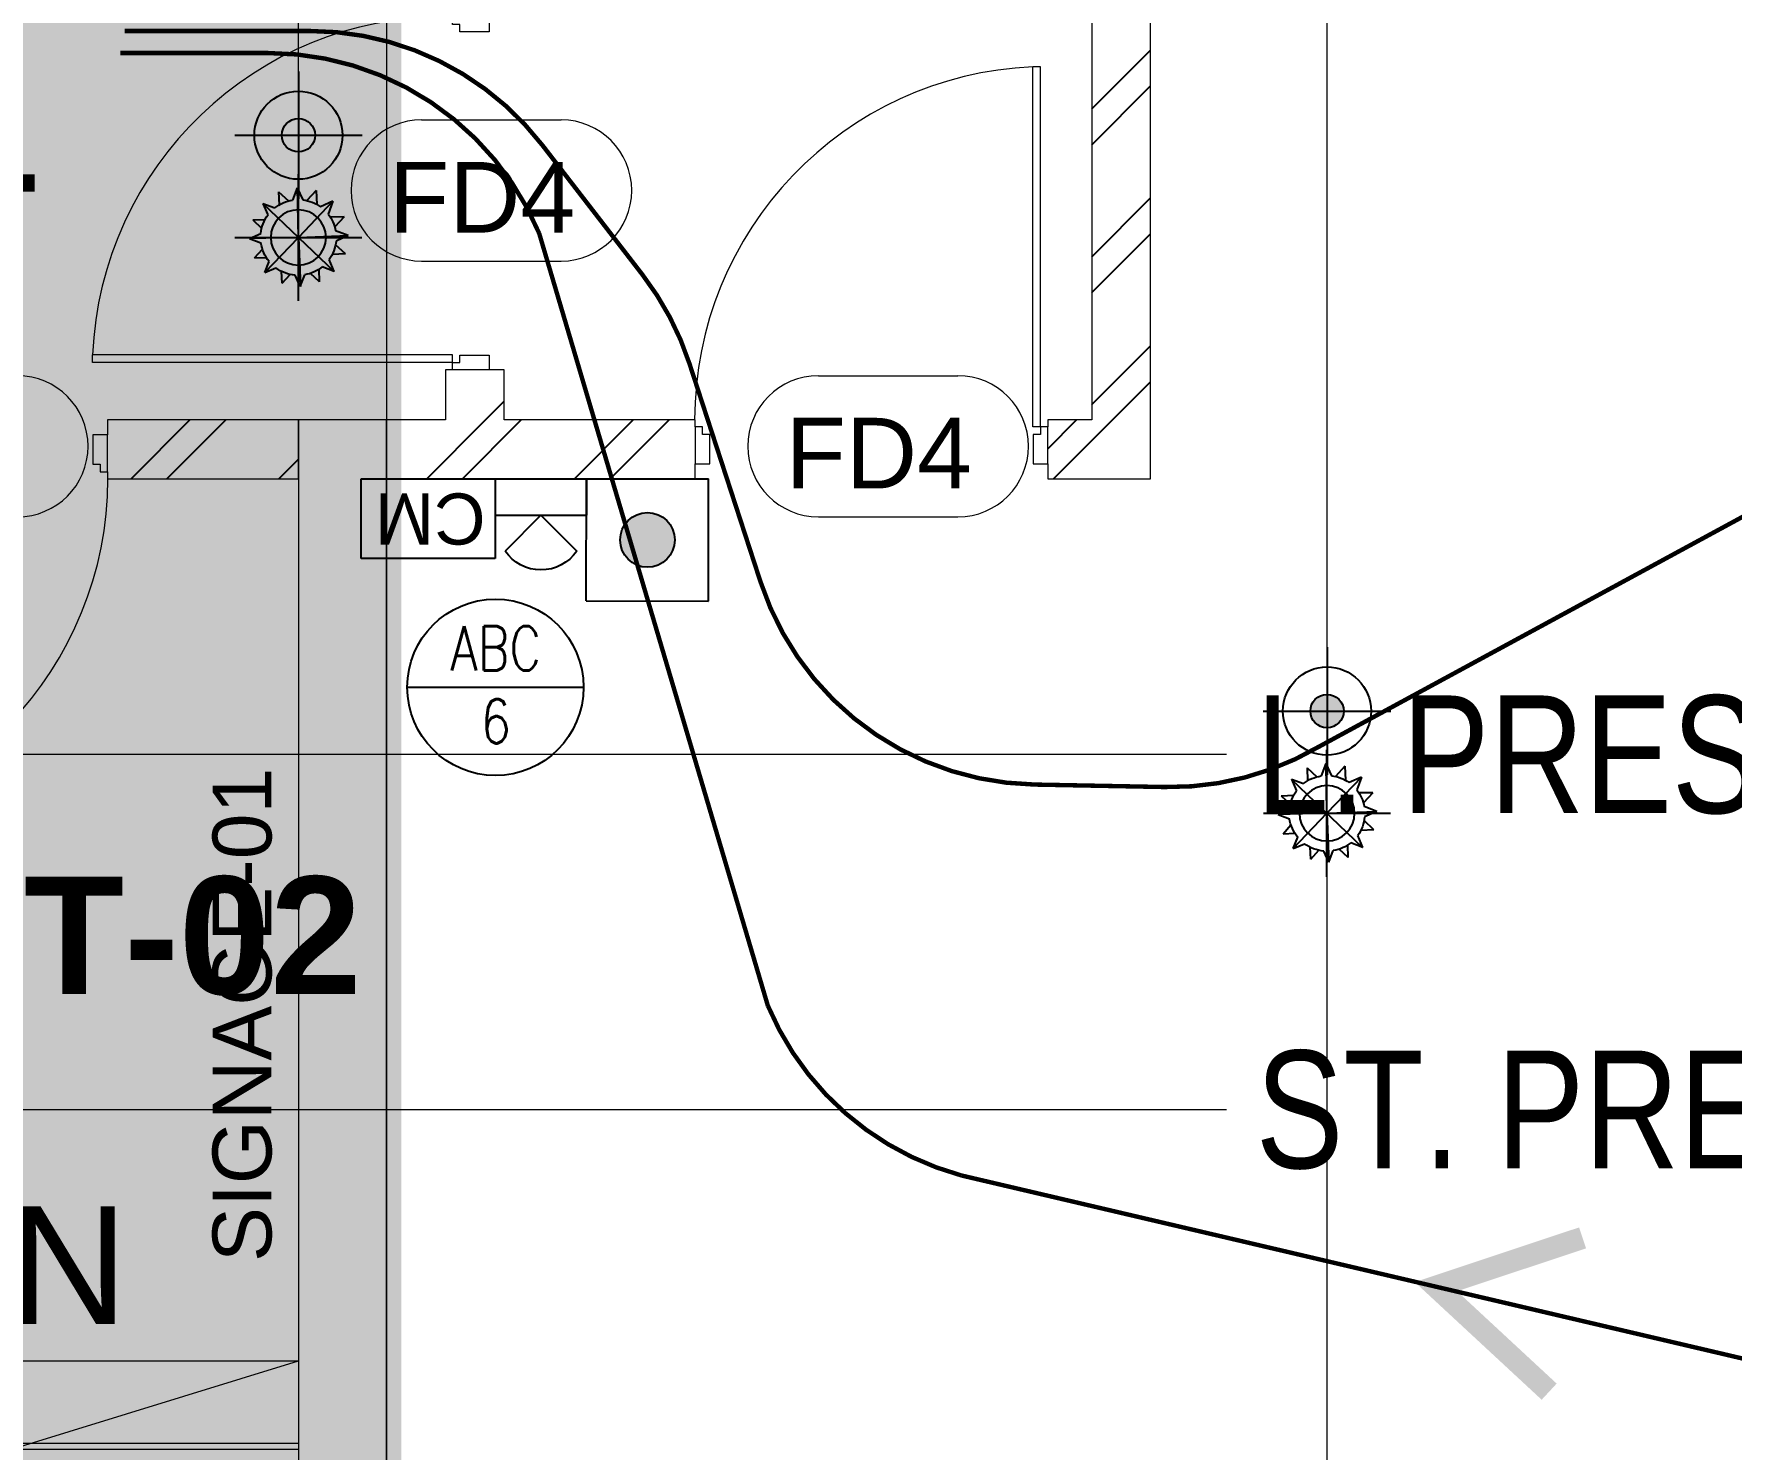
# Model space of a CAD drawing. Header units: millimetres. Extents: x 1706 to 249912, y -487248 to 27192.
# Drawn here: x 48486 to 54261, y -465347 to -460535 of the extents above; entities that cross this region are included whole.
import ezdxf

# ---------------------------------------------------------------- set-up
doc = ezdxf.new("R2010")
doc.units = ezdxf.units.MM
for name, pattern in [('DASHDOT', [1, 0.5, -0.25, 0, -0.25]), ('HIDDEN', [0.375, 0.25, -0.125]), ('Overhead 1_16_', [257.96875, 158.75, -99.21875])]:
    doc.linetypes.add(name, pattern=pattern)
doc.layers.get('0').update_dxf_attribs({"color": 251})
for name, color, linetype in [('25∅', 1, 'DASHDOT'), ('FF-MCP', 1, 'Continuous'), ('FIRE DISTANCE', 1, 'HIDDEN'), ('I-ANNO-HTCH', 251, 'Continuous'), ('MCD-CM', 2, 'Continuous'), ('McD-SIGNAGES', 6, 'Continuous'), ('SINAGES', 6, 'Continuous'), ('TRAVEL DISTANCE', 1, 'Continuous')]:
    doc.layers.add(name, color=color, linetype=linetype)
for name, color, linetype, lineweight in [('A-DOOR', 251, 'Continuous', 5), ('A-DOOR-IDEN', 251, 'Continuous', 5), ('A-FLOR', 251, 'Continuous', 5), ('A-WALL', 251, 'Continuous', 5), ('A-WALL-PATT', 251, 'Continuous', 25), ('G-ANNO-TEXT', 251, 'Continuous', 5), ('M-FIRE-FHC', 251, 'Continuous', 9), ('McD-Fire', 1, 'Continuous', 13), ('McD-FIRE-SPRINKLER LINES', 1, 'Continuous', 9), ('McD-Travel-Distance', 192, 'Continuous', 13), ('S-STRS', 251, 'Continuous', 5), ('S-STRS-ANNO', 251, 'Continuous', 5), ('S-STRS-IDEN', 251, 'Continuous', 5)]:
    doc.layers.add(name, color=color, linetype=linetype, lineweight=lineweight)
doc.layers.add('FF-PENDENT SPRINKLER', color=7, linetype='Continuous', true_color=0xcc0099)
doc.styles.add('Arial', font='arial.ttf', dxfattribs={"height": 300})
doc.styles.add('Arial_2', font='arial.ttf', dxfattribs={"width": 0.8, "height": 270})
doc.styles.add('Arial_4', font='arial.ttf', dxfattribs={"height": 240})
doc.styles.add('Arial_B_1', font='arialbd.ttf', dxfattribs={"height": 450})
doc.styles.add('ROMAN', font='romans.shx', dxfattribs={"width": 0.8})
pattern_1 = [(45, (-45658.5, 463347.42), (-251.44717, 251.44717), []), (45, (-45658.5, 463728.42), (-251.44717, 251.44717), [])]

# ---------------------------------------------------------------- blocks, each defined once
blk = doc.blocks.new('A$C2d0f243c')
at = {"layer": 'TRAVEL DISTANCE', "color": 7, "ltscale": 30, "const_width": 75}
blk.add_lwpolyline([(-446.8, 277.3), (0, 0), (-457.5, -257.9)], dxfattribs=at)
blk = doc.blocks.new('zw$3B71')
at = {"layer": 'I-ANNO-HTCH', "true_color": 0x4554a5, "transparency": 33554523}
h = blk.add_hatch(color=175, dxfattribs=at)
h.dxf.hatch_style = 1
h.paths.add_polyline_path([(-67500, 4248.4), (-61200, 4300), (-61200, -9906), (-66300, -9906), (-66300, -2000), (-67500, -2000)])
at = {"layer": 'FIRE DISTANCE', "linetype": 'Continuous', "ltscale": 100, "const_width": 100}
blk.add_lwpolyline([(-61200, 4300), (-67500, 4248.4), (-67500, -2000), (-66300, -2000), (-66300, -9900), (-61200, -9900)], close=True, dxfattribs=at)
at = {"layer": 'McD-Fire', "color": 1}
blk.add_lwpolyline([(-67500, 4248.4), (-61200, 4300), (-61200, -9906), (-66300, -9906), (-66300, -2000), (-67500, -2000)], close=True, dxfattribs=at)
at = {"layer": 'McD-Travel-Distance', "const_width": 15}
for points in [[(-62091.4, 2822.8), (-61461, 2822.8, -0.232211), (-60669.9, 2434.4), (-60329.3, 1993.9, -0.085967), (-60169.6, 1692.2), (-59927.7, 949.8, 0.319424), (-58995.9, 259.9), (-58552.2, 251.5, 0.138326), (-58027, 388.9), (-31056.9, 15015)], [(-62105.7, 2747.8), (-61602.9, 2747.8, -0.302002), (-60680.9, 2135), (-59902.7, -492, 0.230807), (-59243.4, -1069.7), (-25744.9, -8916.1)]]:
    blk.add_lwpolyline(points, format="xyb", dxfattribs=at)
at = {"layer": 'McD-Travel-Distance', "ltscale": 100, "xscale": -0.9999999999999993, "rotation": 346.5796775806734}
blk.add_blockref('A$C2d0f243c', (-57629.1, -1447.8), dxfattribs=at)
blk = doc.blocks.new('UPRIGHT SPRINKLER -68°C')
at = {"color": 5}
for p, q in [((-74.4, 76, 2.6), (-48.5, 65.4, 2.6)), ((-74.4, 76, 2.6), (-64.1, 50.7, 2.6)), ((2.7, 106.3, 2.6), (-9.1, 80.2, 2.6)), ((2.7, 106.3, 2.6), (13.1, 79.3, 2.6)), ((76.2, 73.6, 2.6), (49, 63.2, 2.6)), ((76.2, 73.6, 2.6), (64.6, 46.9, 2.6)), ((-105.9, 3.4, 2.6), (-81.1, 13, 2.6)), ((-105.9, 3.4, 2.6), (-82, -7.4, 2.6)), ((105.4, -2.8, 2.6), (79.4, 9.1, 2.6)), ((105.4, -2.8, 2.6), (79, -12.9, 2.6)), ((-76.5, -72.6, 2.6), (-66.4, -48.8, 2.6)), ((-76.5, -72.6, 2.6), (-52.6, -63.2, 2.6)), ((71.8, -76.8, 2.6), (47.2, -65.7, 2.6)), ((71.8, -76.8, 2.6), (62.3, -51, 2.6)), ((-3.6, -105.1, 2.6), (-12.9, -80.8, 2.6)), ((-3.6, -105.1, 2.6), (7.3, -81.2, 2.6))]:
    blk.add_line(p, q, dxfattribs=at)
at = {"color": 6}
for p, q in [((71.9, -76.9, 2.6), (-74.3, 75.8, 2.6)), ((-36.5, 100.2, 2.6), (-37.7, 71.9, 2.6)), ((-36.5, 100.2, 2.6), (-16.8, 79.1, 2.6)), ((-1.2, -0.5, 2.6), (2.7, 106.3, 2.6)), ((76.2, 73.6, 2.6), (-1.2, -0.5, 2.6)), ((42.9, 97.7, 2.6), (21.4, 77.4, 2.6)), ((42.9, 97.7, 2.6), (42.3, 67.9, 2.6)), ((-96, 44.9, 2.6), (-78, 25.4, 2.6)), ((-96, 44.9, 2.6), (-68.9, 44.1, 2.6)), ((99.4, 37.6, 2.6), (69.7, 38.9, 2.6)), ((99.4, 37.6, 2.6), (77.9, 17.6, 2.6)), ((-1.2, -0.5, 2.6), (-105.9, 3.7, 2.6)), ((-99.2, -35.2, 2.6), (-80.4, -17.8, 2.6)), ((-99.2, -35.2, 2.6), (-73.9, -36.4, 2.6)), ((-76.5, -72.6, 2.6), (-1.2, -0.5, 2.6)), ((-1.2, -0.5, 2.6), (-3.6, -105.1, 2.6)), ((-1.2, -0.5, 2.6), (105.4, -2.5, 2.6)), ((96.4, -42.9, 2.6), (77.1, -22, 2.6)), ((-44.9, -94.6, 2.6), (-43.8, -69.5, 2.6)), ((36.3, -98.4, 2.6), (37.6, -71.8, 2.6)), ((96.4, -42.9, 2.6), (68.5, -42, 2.6)), ((-44.9, -94.6, 2.6), (-26.1, -77.7, 2.6)), ((36.3, -98.4, 2.6), (18.6, -79.2, 2.6))]:
    blk.add_line(p, q, dxfattribs=at)
at = {"color": 5, "elevation": 2.6}
for points in [[(-1.2, -136.4), (-1.2, 135.3)], [(-137, -0.5), (134.7, -0.5)]]:
    blk.add_lwpolyline(points, dxfattribs=at)
at = {"color": 3}
blk.add_circle((-1.2, -0.5, 2.6), 59.2, dxfattribs=at)
at = {"color": 5}
for start, end in [(95.6315, 125.6992), (51.7639, 79.8685), (140.8422, 170.3714), (6.8313, 35.8146), (184.8407, 216.5012), (321.5184, 351.2266), (230.6178, 261.7138), (276.0216, 306.5945)]:
    blk.add_arc((-1.2, -0.5, 2.6), 81.1, start, end, dxfattribs=at)
blk = doc.blocks.new('PENDENT SPRINKLER (RG)')
at = {"linetype": 'Continuous', "extrusion": (0.000667552, -0.000166966, 1)}
h = blk.add_hatch(color=5, dxfattribs=at)
h.dxf.hatch_style = 1
edge = h.paths.add_edge_path()
edge.add_arc((0, 0), 56.7, 44.56198, 404.56198, ccw=False)
at = {"layer": '25∅', "linetype": 'Continuous', "extrusion": (0.000667552, -0.000166966, 1)}
h = blk.add_hatch(color=5, dxfattribs=at)
h.dxf.hatch_style = 1
edge = h.paths.add_edge_path()
edge.add_arc((0, 0), 56.7, 44.56198, 404.56198, ccw=False)
at = {"color": 222, "linetype": 'Continuous', "true_color": 0xcc0099, "extrusion": (0.000667073, -0.000166479, 1)}
for points in [[(0, -216.8), (0, 216.8)], [(-216.8, 0), (216.8, 0)]]:
    blk.add_lwpolyline(points, dxfattribs=at)
at = {"color": 222, "linetype": 'Continuous', "true_color": 0xcc0099, "extrusion": (0.000667552, -0.000166966, 1)}
blk.add_circle((0, 0), 149.9, dxfattribs=at)
at = {"color": 5, "linetype": 'Continuous', "extrusion": (0.000667552, -0.000166966, 1)}
blk.add_circle((0, 0), 56.7, dxfattribs=at)
at = {"layer": '25∅', "color": 5, "linetype": 'Continuous', "extrusion": (0.000667552, -0.000166966, 1)}
blk.add_circle((0, 0), 56.7, dxfattribs=at)
at = {"layer": 'FF-PENDENT SPRINKLER', "extrusion": (1.02436e-19, 0, -1), "xscale": 1.588226225829954, "yscale": 1.588226225829954, "zscale": 1.588226225829954}
blk.add_blockref('UPRIGHT SPRINKLER -68°C', (-345.8, 0.7, -3.9), dxfattribs=at)
blk = doc.blocks.new('Sprinklre')
at = {"layer": 'McD-FIRE-SPRINKLER LINES'}
blk.add_lwpolyline([(8000.1, -7000), (8000.1, 17609.8)], dxfattribs=at)
at = {"layer": 'McD-FIRE-SPRINKLER LINES', "elevation": 0.1}
blk.add_lwpolyline([(4500, 4568.2), (4500, 4997.6)], dxfattribs=at)
at = {"layer": 'FF-PENDENT SPRINKLER', "rotation": 270}
for p in [(4500, 4568.2, 0.1), (8000.1, 2609.8, 0)]:
    blk.add_blockref('PENDENT SPRINKLER (RG)', p, dxfattribs=at)
blk = doc.blocks.new('A$C68f52299')
at = {"layer": 'SINAGES', "color": 151, "const_width": 32.7}
blk.add_lwpolyline([(-1268.1, 488), (1268.1, 488), (1268.1, 0), (-1268.1, 0)], close=True, dxfattribs=at)
at = {"layer": 'SINAGES', "color": 7, "extrusion": (-7.03685e-08, 2.93977e-07, 1), "insert": (-1168.1, 397.4), "char_height": 272.72, "attachment_point": 1, "text_direction": (1, 0, 0), "style": 'Arial'}
blk.add_mtext_dynamic_manual_height_columns('SIGNAGE-01', width=4188.619, gutter_width=13.6, heights=[0], dxfattribs=at)
blk = doc.blocks.new('FF-FAS-SCHEMATIC-MANUAL CALL POINT')
blk.add_hatch(color=1).paths.add_polyline_path([(89.4, 0, 1), (-89.4, 0, 1)])
at = {"color": 1}
for p, q in [((-200, 200), (200, 200)), ((-200, 200), (-200, -200)), ((200, 200), (200, -200)), ((-200, -200), (200, -200))]:
    blk.add_line(p, q, dxfattribs=at)
blk.add_circle((0, 0), 89.4, dxfattribs=at)
blk = doc.blocks.new('FF-FAS-SCHEMATIC-HOOTER CUM STROBE')
at = {"color": 1}
for p, q in [((-160.1, 0), (-317.2, 157.1)), ((-160.1, -200), (-160.1, 200)), ((0, 200), (-160.1, 200)), ((0, -200), (0, 200)), ((-160.1, 0), (-317.2, -157.1)), ((0, -200), (-160.1, -200))]:
    blk.add_line(p, q, dxfattribs=at)
blk.add_arc((-209.5, 0), 190.5, 124.43838, 235.56162, dxfattribs=at)
blk = doc.blocks.new('Control module-01')
at = {"color": 30, "extrusion": (-0.001975, 7.48253e-06, 0.999998)}
for p, q in [((-219.4, 261.2, -0.4), (219.4, 261.2, 0.4)), ((-219.4, 0, -0.4), (-219.4, 261.2, -0.4)), ((219.4, 261.2, 0.4), (219.4, 0, 0.4)), ((219.4, 0, 0.4), (-219.4, 0, -0.4))]:
    blk.add_line(p, q, dxfattribs=at)
at = {"color": 72, "extrusion": (-0.001975, 7.48253e-06, 0.999998), "style": 'Arial'}
blk.add_text('CM', height=167.2, dxfattribs=at).set_placement((-188, 48.1))
blk = doc.blocks.new('FF-FPS-ABC TYPE EXTINGUISHER -6Kg')
at = {"color": 5, "ltscale": 2}
blk.add_lwpolyline([(-199, 0), (201, 0)], dxfattribs=at)
blk.add_circle((1, 0), 200, dxfattribs=at)
at = {"color": 72, "ltscale": 2, "style": 'ROMAN', "width": 0.8}
for s, p in [('ABC', (-100.9, 38.3)), ('6', (-32.4, -127.2))]:
    blk.add_text(s, height=100, dxfattribs=at).set_placement(p)
blk = doc.blocks.new('M_Single-Flush2 - FD1 - 1200x2400 - Fire Staircase Entry_Exit-1878316-2ND FLOOR PLAN_')
at = {"layer": 'A-DOOR'}
for p, q in [((549, 76.2), (549, 1300.6)), ((575, 1300.6), (549, 1300.6)), ((575, 76.2), (575, 1300.6)), ((-575, 76.2), (-600, 76.2)), ((-600, 76.2), (-600, -48.8)), ((-575, 50.2), (-575, 76.2)), ((575, 76.2), (549, 76.2)), ((600, 76.2), (575, 76.2)), ((575, 76.2), (575, 50.2)), ((600, -48.8), (600, 76.2)), ((-550, 50.2), (-575, 50.2)), ((-550, -48.8), (-550, 50.2)), ((550, 50.2), (550, -48.8)), ((575, 50.2), (550, 50.2)), ((-600, -48.8), (-550, -48.8)), ((550, -48.8), (600, -48.8))]:
    blk.add_line(p, q, dxfattribs=at)
blk.add_arc((600, 100), 1201.7, 92.43237, 180, dxfattribs=at)
blk = doc.blocks.new('M_Single-Flush2 - FD1 - 1200x2400 - Fire Staircase Entry_Exit-1878275-2ND FLOOR PLAN_')
at = {"layer": 'A-DOOR'}
for p, q in [((-600, 48.8), (-550, 48.8)), ((-600, -76.2), (-600, 48.8)), ((-550, 48.8), (-550, -50.2)), ((550, 48.8), (600, 48.8)), ((550, -50.2), (550, 48.8)), ((600, 48.8), (600, -76.2)), ((-575, -50.2), (-575, -76.2)), ((-550, -50.2), (-575, -50.2)), ((575, -50.2), (550, -50.2)), ((575, -76.2), (575, -50.2)), ((-575, -76.2), (-600, -76.2)), ((549, -76.2), (549, -1300.6)), ((575, -76.2), (549, -76.2)), ((575, -76.2), (575, -1300.6)), ((600, -76.2), (575, -76.2)), ((575, -1300.6), (549, -1300.6))]:
    blk.add_line(p, q, dxfattribs=at)
blk.add_arc((600, -100), 1201.7, 180, 267.56763, dxfattribs=at)
blk = doc.blocks.new('Door Tag_01 - Door Tag_01-913865-2ND FLOOR PLAN_')
at = {"layer": 'A-DOOR-IDEN'}
for p, q in [((-0.904, 1.252), (1.471, 1.252)), ((-0.904, -1.148), (1.471, -1.148))]:
    blk.add_line(p, q, dxfattribs=at)
for centre, start, end in [((-0.904, 0.052), 90, 270), ((1.471, 0.052), 270, 90)]:
    blk.add_arc(centre, 1.2, start, end, dxfattribs=at)
blk = doc.blocks.new('A$Cdfc9e3fe')
at = {"layer": 'A-WALL-PATT'}
h = blk.add_hatch(dxfattribs=at)
h.set_pattern_fill('FP_2', color=256, style=0, pattern_type=2)
h.set_pattern_definition(pattern_1)
h.paths.add_polyline_path([(-58600, 1300), (-58600, 10300), (-58800, 10300), (-58800, 1300)])
h = blk.add_hatch(dxfattribs=at)
h.set_pattern_fill('FP_2', color=256, style=0, pattern_type=2)
h.set_pattern_definition(pattern_1)
h.paths.add_polyline_path([(-60976.2, 1500), (-60800, 1500), (-60800, 1670), (-61000, 1670), (-61000, 1500)])
h.paths.add_polyline_path([(-60851.2, 2870), (-60800, 2870), (-60800, 5600), (-61000, 5600), (-61000, 2870), (-60950.2, 2870)])
h = blk.add_hatch(dxfattribs=at)
h.set_pattern_fill('FP_2', color=256, style=0, pattern_type=2)
h.set_pattern_definition(pattern_1)
h.paths.add_polyline_path([(-61500, 1300), (-61500, 1500), (-62150, 1500), (-62150, 1300)])
blk.add_hatch(color=256, dxfattribs=at).paths.add_polyline_path([(-61200, -4717.2), (-61200, 1500), (-61500, 1500), (-61500, -4717.2)])
h = blk.add_hatch(dxfattribs=at)
h.set_pattern_fill('FP_2', color=256, style=0, pattern_type=2)
h.set_pattern_definition(pattern_1)
h.paths.add_polyline_path([(-61200, 1300), (-60150, 1300), (-60150, 1500), (-61200, 1500)])
h.paths.add_polyline_path([(-58800, 1300), (-58800, 1500), (-58950, 1500), (-58950, 1300), (-58937.1, 1300)])
at = {"layer": 'A-FLOR'}
blk.add_line((-63450, -1700), (-61500, -1700), dxfattribs=at)
at = {"layer": 'A-WALL'}
for p, q in [((-58600, 1300), (-58600, 10500)), ((-58800, 5600), (-58800, 1500)), ((-61000, 1670), (-61000, 1500)), ((-60976.2, 1670), (-61000, 1670)), ((-60800, 1670), (-60851.2, 1670)), ((-60800, 1500), (-60800, 1670)), ((-61200, 1500), (-62150, 1500)), ((-62150, 1500), (-62150, 1448.8)), ((-61500, 1500), (-61500, -4717.2)), ((-61500, 1300), (-61500, 1500)), ((-61200, -4717.2), (-61200, 1500)), ((-61000, 1500), (-61200, 1500)), ((-61200, 1500), (-61200, 1300)), ((-60150, 1500), (-60800, 1500)), ((-60150, 1476.2), (-60150, 1500)), ((-58800, 1500), (-58950, 1500)), ((-58950, 1500), (-58950, 1476.2)), ((-60150, 1300), (-60150, 1351.2)), ((-58950, 1351.2), (-58950, 1300)), ((-62150, 1323.8), (-62150, 1300)), ((-62150, 1300), (-61500, 1300)), ((-61200, 1300), (-60150, 1300)), ((-58950, 1300), (-58600, 1300))]:
    blk.add_line(p, q, dxfattribs=at)
at = {"layer": 'G-ANNO-TEXT'}
for p, q in [((-64004.4, 362.9), (-58342.4, 362.9)), ((-64128, -844.8), (-58342.4, -844.8))]:
    blk.add_line(p, q, dxfattribs=at)
at = {"layer": 'S-STRS'}
for p, q in [((-63450, -1700), (-61500, -1700)), ((-63450, -1980), (-61500, -1980)), ((-63450, -2000), (-61500, -2000))]:
    blk.add_line(p, q, dxfattribs=at)
at = {"layer": 'S-STRS-ANNO'}
blk.add_line((-62475, -2000), (-61500, -1700), dxfattribs=at)
at = {"layer": 'A-DOOR'}
for name, p, rotation in [('M_Single-Flush2 - FD1 - 1200x2400 - Fire Staircase Entry_Exit-1878275-2ND FLOOR PLAN_', (-60900, 2270), 269.9999999999997), ('M_Single-Flush2 - FD1 - 1200x2400 - Fire Staircase Entry_Exit-1878316-2ND FLOOR PLAN_', (-62750, 1400), 180)]:
    blk.add_blockref(name, p, dxfattribs=dict(at, rotation=rotation))
blk.add_blockref('M_Single-Flush2 - FD1 - 1200x2400 - Fire Staircase Entry_Exit-1878316-2ND FLOOR PLAN_', (-59550, 1400), dxfattribs=at)
at = {"layer": 'A-DOOR-IDEN', "xscale": 199.9999999999999, "yscale": 199.9999999999999, "zscale": 199.9999999999999}
for p in [(-60900, 2270), (-62750, 1400), (-59550, 1400)]:
    blk.add_blockref('Door Tag_01 - Door Tag_01-913865-2ND FLOOR PLAN_', p, dxfattribs=at)
at = {"layer": 'A-DOOR-IDEN', "char_height": 240, "width": 833.755, "attachment_point": 1, "style": 'Arial_4'}
for insert in [(-61191.9, 2377.2), (-59841.9, 1507.2)]:
    blk.add_mtext('FD4', dxfattribs=dict(at, insert=insert))
at = {"layer": 'G-ANNO-TEXT', "char_height": 400, "attachment_point": 1}
for s, insert, width, style in [('FIRE TOWER-1', (-66386.4, 2676.4), 3937.889, 'Arial_B_1'), ('L. PRESS.-1', (-58242.4, 562.9), 3142.615, 'Arial_2'), ('ST-02', (-62806.8, -52.8), 1513.586, 'Arial_B_1'), ('ST. PRESS.-1', (-58242.4, -644.8), 3540.252, 'Arial_2')]:
    blk.add_mtext(s, dxfattribs=dict(at, insert=insert, width=width, style=style))
at = {"layer": 'S-STRS-IDEN', "insert": (-62887.1, -1175), "char_height": 400, "width": 964.381, "attachment_point": 1, "line_spacing_factor": 0.941778, "style": 'Arial'}
blk.add_mtext('DN', dxfattribs=at)

msp = doc.modelspace()

# ---------------------------------------------------------------- block references
msp.add_blockref('A$Cdfc9e3fe', (110885.701, -463347.417))

# ---------------------------------------------------------------- next in the draw order: block references
at = {"layer": 'M-FIRE-FHC'}
msp.add_blockref('zw$3B71', (110885.699, -463347.417), dxfattribs=at)

# ---------------------------------------------------------------- next in the draw order: block references
at = {"layer": 'FF-MCP', "ltscale": 2, "extrusion": (-0.001396, 0.001398, 0.999998), "xscale": -0.7756781486836917, "yscale": 0.7756781486837061, "zscale": 0.7756781486836978, "rotation": 270.0001032508079}
msp.add_blockref('FF-FAS-SCHEMATIC-HOOTER CUM STROBE', (50210.655, -462046.832, -715.805), dxfattribs=at)
at = {"layer": 'FF-MCP', "extrusion": (-0.001396, 0.001398, 0.999998), "xscale": 1.039279438123578, "yscale": 1.039279438123578, "zscale": 1.039279438123578, "rotation": 89.92663356414782}
msp.add_blockref('FF-FAS-SCHEMATIC-MANUAL CALL POINT', (50573.381, -462254.985, -715.805), dxfattribs=at)
at = {"layer": 'FF-MCP', "lineweight": 0, "extrusion": (0.001975, -7.4826e-06, 0.999998), "xscale": 1.500000000000002, "yscale": 1.500000000000002, "zscale": 1.500000000000002}
msp.add_blockref('FF-FPS-ABC TYPE EXTINGUISHER -6Kg', (50054.303, -462756.705, 102.335), dxfattribs=at)
at = {"layer": 'MCD-CM', "color": 5, "linetype": 'Overhead 1_16_', "xscale": 1.039279438123576, "yscale": 1.039279438123576, "zscale": 1.039279438123576, "rotation": 180.0001042987103}
msp.add_blockref('Control module-01', (49827.499, -462047.382, 0.234), dxfattribs=at)
at = {"layer": 'McD-FIRE-SPRINKLER LINES'}
msp.add_blockref('Sprinklre', (44885.699, -465447.381), dxfattribs=at)
at = {"layer": 'McD-SIGNAGES', "xscale": 0.7352941176470589, "yscale": 0.7352941176470589, "zscale": 0.7352941176470589, "rotation": 90}
msp.add_blockref('A$C68f52299', (49385.708, -463852.42), dxfattribs=at)

doc.saveas('drawing.dxf')
